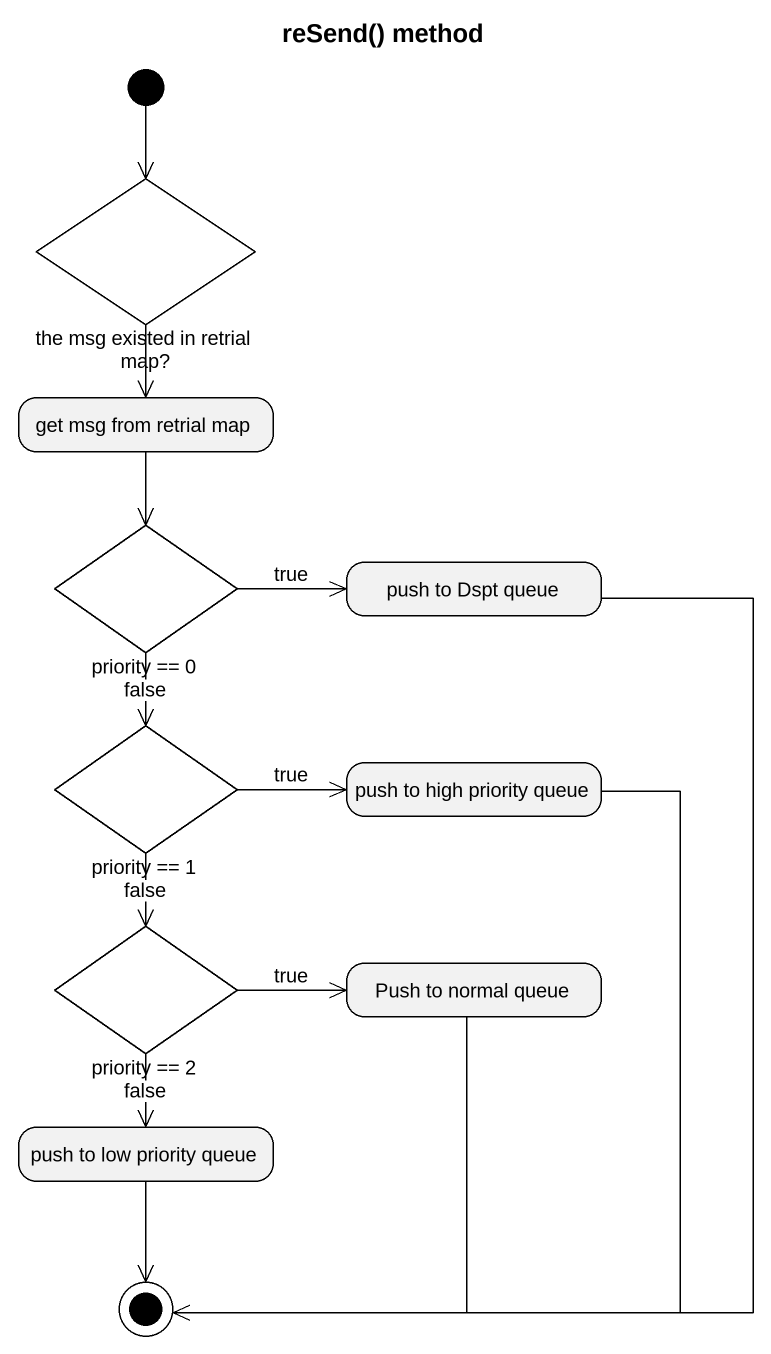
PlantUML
@startuml
title reSend() method
hide empty description
state "the msg existed in retrial map?" as the_msg_existed_in_retrial <<choice>>
state "get msg from retrial map" as get_msg_from_retrial_map
state "priority == 0" as priority_0 <<choice>>
state "push to Dspt queue" as push_to_Dspt_queue
state "priority == 1" as priority_1 <<choice>>
state "push to high priority queue" as push_to_high_priority_queue
state "priority == 2" as priority_2 <<choice>>
state "Push to normal queue" as Push_to_normal_queue
state "push to low priority queue" as push_to_low_priority_queue
[*] --> the_msg_existed_in_retrial
the_msg_existed_in_retrial --> get_msg_from_retrial_map
get_msg_from_retrial_map --> priority_0
priority_0 -right-> push_to_Dspt_queue : true
priority_0 --> priority_1 : false
priority_1 -right-> push_to_high_priority_queue : true
priority_1 --> priority_2 : false
priority_2 -right-> Push_to_normal_queue : true
priority_2 --> push_to_low_priority_queue : false
push_to_Dspt_queue --> [*]
push_to_high_priority_queue --> [*]
Push_to_normal_queue --> [*]
push_to_low_priority_queue --> [*]
@enduml
